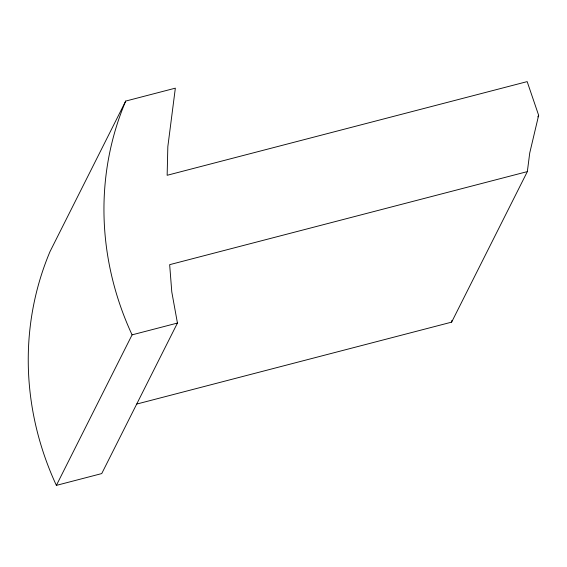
<?xml version="1.0" encoding="UTF-8"?>
<svg xmlns="http://www.w3.org/2000/svg" width="567" height="567" viewBox="0 0 567 567"><rect width="100%" height="100%" fill="white"/><g stroke="black" fill="none" stroke-linecap="round" stroke-linejoin="round"><path stroke-width="0.85" d="M136.732 404.065L451.637 322.134L451.856 320.44M527.345 171.61L529.734 152.991L538.65 115.307L527.168 81.62L167.145 175.288L167.839 146.605L175.345 88.161L125.704 101.075L50.002 251.599A317.598 294.883 26.7 0 0 56.374 485.38L101.734 473.58L177.443 323.055L171.794 291.955L169.653 264.669L527.345 171.61L451.637 322.134M56.374 485.38L132.076 334.856A317.598 294.883 26.7 0 1 125.704 101.075M537.856 116.88L538.65 115.307M132.076 334.856L177.443 323.055"/></g></svg>
